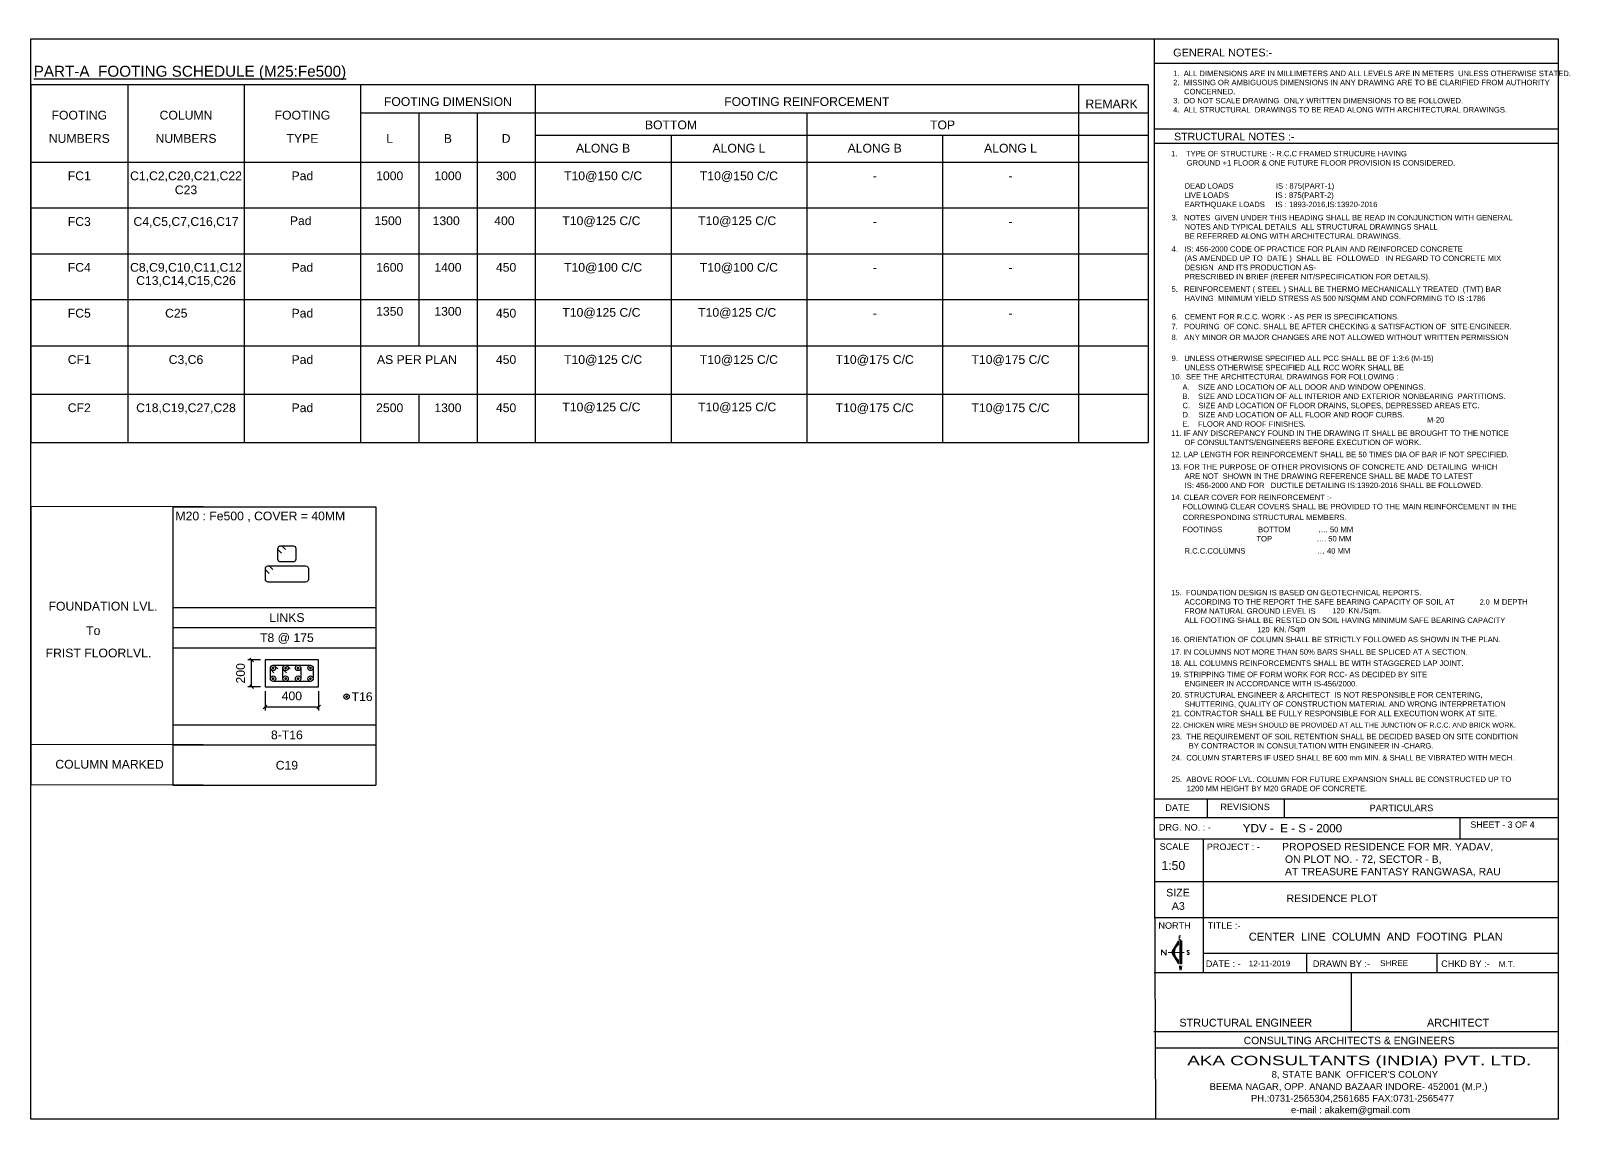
# Model space of a CAD drawing. Header units: metres. Extents: x 1689 to 2066, y 219 to 408.
# Drawn here: x 1756.17 to 1777.34, y 241.43 to 256.39 of the extents above; entities that cross this region are included whole.
import ezdxf
from ezdxf.enums import TextEntityAlignment as Align

# ---------------------------------------------------------------- set-up
doc = ezdxf.new("R2010")
doc.units = ezdxf.units.M
doc.header["$LTSCALE"] = 1.5
doc.layers.add('COL', color=4, linetype='Continuous', lineweight=25)
doc.layers.add('FORMAT - STR', color=7, linetype='Continuous', lineweight=25)
for name, color, linetype in [('Concrete Line', 2, 'Continuous'), ('DIM', 7, 'Continuous'), ('LETTER', 7, 'Continuous'), ('Link', 225, 'Continuous'), ('Reinforcement', 4, 'Continuous'), ('Schedule Border', 60, 'Continuous'), ('Schedule Header', 4, 'Continuous'), ('Schedule Line', 60, 'Continuous'), ('T-Text', 7, 'Continuous'), ('Text', 31, 'Continuous')]:
    doc.layers.add(name, color=color, linetype=linetype)
doc.styles.add('A1', font='arial.ttf', dxfattribs={"height": 0.225})
doc.styles.add('PRADEEP - STR', font='swissel.ttf')
doc.styles.add('ROMAND', font='arial.ttf')
doc.styles.add('ROMANS', font='romans', dxfattribs={"width": 0.8})
doc.styles.add('ROMANT', font='romant', dxfattribs={"height": 0.4})
doc.styles.add('SC-COL1', font='SansSerif')
doc.styles.add('SC-FGT2', font='sanss___.ttf')
doc.styles.add('SC-FTG1', font='sanss___.ttf')
doc.styles.get("Standard").update_dxf_attribs({"font": 'arial.ttf', "height": 0.2})
doc.dimstyles.get("Standard").update_dxf_attribs({"dimtxt": 0.18, "dimasz": 0.2, "dimexe": 0.18, "dimexo": 0.0625, "dimgap": 0.09, "dimtad": 1, "dimdec": 4, "dimzin": 0, "dimdsep": 46, "dimtxsty": 'Standard', "dimblk": 'OBLIQUE', "dimcen": 0.09, "dimadec": 0, "dimazin": 0, "dimtfac": 1, "dimtdec": 4, "dimtofl": 0, "dimtmove": 0, "dimatfit": 3, "dimfxl": 1, "dimtolj": 1, "dimtzin": 0, "dimarcsym": 0})

# ---------------------------------------------------------------- blocks, each defined once
blk = doc.blocks.new('A$C3A620828')
at = {"color": 125, "lineweight": 25, "ltscale": 100}
for p, q in [((0, 1.718), (-3.712, 1.718)), ((0, 1.569), (-3.697, 1.569)), ((0, 0.918), (-3.697, 0.918))]:
    blk.add_line(p, q, dxfattribs=at)
at = {"layer": 'COL'}
for p, q in [((-3.708, 3.857), (-3.697, 0.918)), ((0, 1.909), (0, 0.918))]:
    blk.add_line(p, q, dxfattribs=at)
at = {"layer": 'Defpoints', "color": 1, "linetype": 'Continuous', "lineweight": 30}
blk.add_line((0.086, 1.632), (0.086, 1.632), dxfattribs=at)
at = {"layer": 'FORMAT - STR'}
for p, q in [((-3.708, 3.857), (0, 3.857)), ((-3.224, 3.857), (-3.224, 3.685)), ((-2.515, 3.857), (-2.515, 3.685)), ((-3.708, 3.685), (0, 3.685)), ((-0.904, 3.685), (-0.904, 3.491)), ((-3.708, 3.491), (0, 3.491)), ((-3.26, 3.491), (-3.26, 2.262)), ((0, 3.095), (-3.708, 3.095)), ((0, 2.766), (-3.708, 2.766)), ((0, 2.438), (-3.26, 2.438)), ((-2.31, 2.438), (-2.31, 2.262)), ((-1.114, 2.438), (-1.114, 2.262)), ((0, 2.262), (-3.708, 2.262)), ((-1.898, 1.718), (-1.898, 2.262)), ((0, 1.718), (-3.712, 1.718))]:
    blk.add_line(p, q, dxfattribs=at)
at = {"layer": 'FORMAT - STR', "ltscale": 3, "style": 'PRADEEP - STR'}
for s, height, p in [('DATE', 0.0597, (-3.606, 3.747)), ('REVISIONS', 0.0597, (-3.101, 3.754)), ('PARTICULARS', 0.05974, (-1.731, 3.744)), ('DRG. NO. : -', 0.05974, (-3.666, 3.567)), ('SCALE', 0.0597, (-3.659, 3.39)), ('PROJECT : -', 0.05974, (-3.226, 3.388)), ('NORTH', 0.0597, (-3.67, 2.665)), ('TITLE :-', 0.0597, (-3.218, 2.665)), ('DATE : -', 0.0597, (-3.235, 2.315)), ('DRAWN BY :-    ', 0.05974, (-2.252, 2.315)), ('CHKD BY :-', 0.0597, (-1.074, 2.315)), ('STRUCTURAL ENGINEER', 0.07136, (-3.478, 1.768)), ('ARCHITECT', 0.0714, (-1.205, 1.768))]:
    blk.add_text(s, height=height, dxfattribs=at).set_placement(p)
at = {"layer": 'FORMAT - STR', "color": 4, "ltscale": 3, "char_height": 0.06859, "width": 2.45161, "attachment_point": 1, "rotation": 0.0023, "style": 'PRADEEP - STR'}
for s, insert in [('\\pxql;{\\fArial|b0|i0|c0|p34;\\C256;PROPOSED RESIDENCE FOR MR. YADAV, \\P ON PLOT NO. - 72, SECTOR - B, \\P AT TREASURE FANTASY RANGWASA, RAU}', (-2.535, 3.453)), ('\\pxql;{\\fArial|b0|i0|c0|p34;\\C256;RESIDENCE PLOT}', (-2.493, 2.979))]:
    blk.add_mtext(s, dxfattribs=dict(at, insert=insert))
at = {"layer": 'T-Text', "ltscale": 3, "style": 'ROMAND'}
blk.add_text('CONSULTING ARCHITECTS & ENGINEERS ', height=0.06821, dxfattribs=at).set_placement((-2.887, 1.606))
at = {"layer": 'T-Text', "ltscale": 3, "style": 'ROMAND', "width": 1.424099}
blk.add_text('AKA CONSULTANTS (INDIA) PVT. LTD.', height=0.08682, rotation=0.0023, dxfattribs=at).set_placement((-3.405, 1.413), (-0.247, 1.413), align=Align.FIT)
at = {"layer": 'T-Text', "ltscale": 3, "style": 'A1'}
for s, p in [("8, STATE BANK  OFFICER'S COLONY", (-2.631, 1.298)), ('BEEMA NAGAR, OPP. ANAND BAZAAR INDORE- 452001 (M.P.)', (-3.2, 1.186)), ('PH.:0731-2565304,2561685 FAX:0731-2565477', (-2.82, 1.079)), ('e-mail : akakem@gmail.com', (-2.453, 0.973))]:
    blk.add_text(s, height=0.06201, rotation=0.0023, dxfattribs=at).set_placement(p)
blk = doc.blocks.new('*X3')
at = {"color": 0}
for p, q in [((48238, 10500), (48444, 10500)), ((48291, 10531), (48524, 10531)), ((48343, 10562), (48641, 10562)), ((48396, 10594), (49241, 10594)), ((48449, 10625), (49189, 10625)), ((48501, 10656), (49136, 10656)), ((48554, 10688), (49084, 10688)), ((48606, 10719), (49031, 10719)), ((48659, 10750), (48978, 10750)), ((48712, 10781), (48926, 10781)), ((48764, 10812), (48873, 10812)), ((48817, 10844), (48821, 10844)), ((48996, 10562), (49294, 10562)), ((49114, 10531), (49347, 10531)), ((49194, 10500), (49399, 10500)), ((47703, 10031), (49939, 10031)), ((47703, 10000), (49939, 10000)), ((47703, 9969), (49939, 9969)), ((47703, 9906), (49939, 9906)), ((47703, 9875), (49939, 9875)), ((47712, 10188), (48065, 10188)), ((47765, 10219), (48088, 10219)), ((47818, 10250), (48113, 10250)), ((47870, 10281), (48140, 10281)), ((47923, 10312), (48170, 10312)), ((47975, 10344), (48203, 10344)), ((48028, 10375), (48240, 10375)), ((48081, 10406), (48281, 10406)), ((48133, 10438), (48327, 10438)), ((48186, 10469), (48380, 10469)), ((49257, 10469), (49452, 10469)), ((49310, 10438), (49504, 10438)), ((49357, 10406), (49557, 10406)), ((49398, 10375), (49609, 10375)), ((49434, 10344), (49662, 10344)), ((49467, 10312), (49715, 10312)), ((49497, 10281), (49767, 10281)), ((49525, 10250), (49820, 10250)), ((49550, 10219), (49872, 10219)), ((49572, 10188), (49925, 10188))]:
    blk.add_line(p, q, dxfattribs=at)
blk = doc.blocks.new('NORTH')
at = {"lineweight": 20}
for p, q in [((0.14, 1.8), (-0.52, 0.69)), ((0.14, 1.44), (0.14, 1.8)), ((0.14, -0.43), (-0.52, 0.69)), ((0.14, -0.07), (0.14, -0.43))]:
    blk.add_line(p, q, dxfattribs=at)
at = {"color": 1, "lineweight": 20}
blk.add_line((0.69, 0.69), (-0.88, 0.69), dxfattribs=at)
at = {"lineweight": 20}
for points in [[(0.27, 1.81), (0.37, 1.81), (0.37, -0.43), (0.27, -0.43)], [(0.41, -0.43), (0.41, 1.81), (0.47, 1.81), (0.47, -0.43)]]:
    blk.add_lwpolyline(points, close=True, dxfattribs=at)
for start, end in [(124.5364, 180), (180, 235.4636)]:
    blk.add_arc((0.66, 0.69), 0.92, start, end, dxfattribs=at)
at = {"lineweight": 20, "xscale": 0.001, "yscale": 0.001, "zscale": 0.001, "rotation": 90}
blk.add_blockref('*X3', (10.32, -48.13), dxfattribs=at)
at = {"color": 1, "lineweight": 20, "style": 'ROMANS'}
for s, width, p, p2 in [('E', 0.865261, (0.13, 1.91), (0.41, 1.91)), ('S', 0.865261, (0.94, 0.48), (1.22, 0.48)), ('W', 0.668611, (0.2, -1.03), (0.48, -1.03))]:
    blk.add_text(s, height=0.4, dxfattribs=dict(at, width=width)).set_placement(p, p2, align=Align.FIT)
at = {"color": 1, "lineweight": 20, "style": 'ROMANT', "width": 1.5}
blk.add_text('N', height=0.5, dxfattribs=at).set_placement((-1.64, 0.43))
blk = doc.blocks.new('_Oblique')
at = {"color": 0, "linetype": 'ByBlock', "lineweight": -2}
blk.add_line((-0.5, -0.5), (0.5, 0.5), dxfattribs=at)
blk = doc.blocks.new('*D173')
at = {"layer": 'Defpoints', "color": 0, "transparency": 16777216}
for p in [(1759.391, 247.377), (1760.128, 247.377), (1760.128, 247.099)]:
    blk.add_point(p, dxfattribs=at)
at = {"layer": 'DIM', "color": 0, "lineweight": -2, "transparency": 16777216}
for p, q in [((1759.391, 247.315), (1759.391, 247.049)), ((1760.128, 247.315), (1760.128, 247.049)), ((1759.391, 247.099), (1760.128, 247.099))]:
    blk.add_line(p, q, dxfattribs=at)
at = {"layer": 'DIM', "color": 0, "lineweight": -2, "transparency": 16777216, "xscale": 0.05, "yscale": 0.05, "zscale": 0.05, "rotation": 180}
blk.add_blockref('_Oblique', (1759.391, 247.099), dxfattribs=at)
at = {"layer": 'DIM', "color": 0, "lineweight": -2, "transparency": 16777216, "xscale": 0.05, "yscale": 0.05, "zscale": 0.05}
blk.add_blockref('_Oblique', (1760.128, 247.099), dxfattribs=at)
at = {"layer": 'DIM', "color": 0, "transparency": 16777216, "insert": (1759.76, 247.25), "char_height": 0.2, "attachment_point": 5}
blk.add_mtext('\\A1;{\\H0.6x;400}', dxfattribs=at)
blk = doc.blocks.new('*D174')
at = {"layer": 'Defpoints', "color": 0, "transparency": 16777216}
for p in [(1759.207, 247.746), (1759.391, 247.746), (1759.391, 247.377)]:
    blk.add_point(p, dxfattribs=at)
at = {"layer": 'DIM', "color": 0, "lineweight": -2, "transparency": 16777216}
for p, q in [((1759.328, 247.746), (1759.157, 247.746)), ((1759.207, 247.377), (1759.207, 247.746)), ((1759.328, 247.377), (1759.157, 247.377))]:
    blk.add_line(p, q, dxfattribs=at)
at = {"layer": 'DIM', "color": 0, "lineweight": -2, "transparency": 16777216, "xscale": 0.05, "yscale": 0.05, "zscale": 0.05}
for p, rotation in [((1759.207, 247.746), 90), ((1759.207, 247.377), 270)]:
    blk.add_blockref('_Oblique', p, dxfattribs=dict(at, rotation=rotation))
at = {"layer": 'DIM', "color": 0, "transparency": 16777216, "insert": (1759.055, 247.561), "char_height": 0.2, "attachment_point": 5, "rotation": 90}
blk.add_mtext('\\A1;{\\H0.6x;200}', dxfattribs=at)

msp = doc.modelspace()

# ---------------------------------------------------------------- linework, layer by layer
at = {"layer": 'Concrete Line'}
for points in [[(1760.12817, 247.74564), (1759.39089, 247.74564)], [(1759.39089, 247.74564), (1759.39089, 247.377)], [(1760.12817, 247.377), (1760.12817, 247.74564)], [(1759.39089, 247.377), (1760.12817, 247.377)]]:
    msp.add_lwpolyline(points, dxfattribs=at)
at = {"layer": 'Defpoints', "color": 1, "linetype": 'Continuous', "lineweight": 30}
msp.add_line((1777.28081, 256.39257), (1777.28081, 256.39257), dxfattribs=at)
at = {"layer": 'FORMAT - STR'}
for p, q in [((1771.61782, 256.28252), (1771.61782, 245.83431)), ((1771.79209, 256.28252), (1777.17077, 256.28252)), ((1777.17077, 256.28252), (1777.17077, 243.94686)), ((1771.61832, 255.94823), (1777.17077, 255.94823)), ((1771.61832, 255.04555), (1777.17077, 255.04555)), ((1771.61832, 254.85017), (1777.17077, 254.85017))]:
    msp.add_line(p, q, dxfattribs=at)
msp.add_lwpolyline([(1777.17077, 256.28252), (1777.17077, 241.43252), (1756.17077, 241.43252), (1756.17077, 256.28252)], close=True, dxfattribs=at)
msp.add_lwpolyline([(1777.17077, 256.28252), (1777.17077, 241.43252), (1756.17077, 241.43252), (1756.17077, 256.28252)], close=True, dxfattribs=at)
at = {"layer": 'Link'}
for points in [[(1759.61877, 249.21166), (1759.57967, 249.25076, -0.66831359), (1759.60575, 249.31369), (1759.77778, 249.31369, -0.4143234), (1759.81465, 249.27683), (1759.81465, 249.12937, -0.4143234), (1759.77778, 249.09251), (1759.60575, 249.09251, -0.4143234), (1759.56888, 249.12937), (1759.56888, 249.27683, -0.6681793), (1759.6318, 249.3029), (1759.6709, 249.2638)], [(1759.44675, 248.93518), (1759.40765, 248.97428, -0.66817797), (1759.43372, 249.03721), (1759.94981, 249.03721, -0.41421356), (1759.98668, 249.00035), (1759.98668, 248.85289, -0.41421356), (1759.94981, 248.81603), (1759.43372, 248.81603, -0.41421356), (1759.39685, 248.85289), (1759.39685, 249.00035, -0.6681793), (1759.45978, 249.02642), (1759.49888, 248.98732)], [(1759.51451, 247.56989), (1759.47541, 247.60899, -0.66817797), (1759.50148, 247.67192), (1760.01757, 247.67192, -0.41421356), (1760.05444, 247.63505), (1760.05444, 247.4876, -0.41421356), (1760.01757, 247.45073), (1759.50148, 247.45073, -0.41421356), (1759.46461, 247.4876), (1759.46461, 247.63505, -0.6681793), (1759.52755, 247.66112), (1759.56665, 247.62202)], [(1759.68653, 247.56989), (1759.64743, 247.60899, -0.66831359), (1759.67351, 247.67192), (1759.84554, 247.67192, -0.4143234), (1759.88241, 247.63505), (1759.88241, 247.4876, -0.4143234), (1759.84554, 247.45073), (1759.67351, 247.45073, -0.4143234), (1759.63665, 247.4876), (1759.63665, 247.63505, -0.6681793), (1759.69956, 247.66112), (1759.73866, 247.62202)]]:
    msp.add_lwpolyline(points, format="xyb", dxfattribs=at)
at = {"layer": 'Reinforcement', "color": 4, "const_width": 0.01843}
for points in [[(1759.49352, 247.63505, 1), (1759.51196, 247.63505, 1)], [(1759.66496, 247.63505, 1), (1759.68339, 247.63505, 1)], [(1759.85409, 247.63505, -1), (1759.83566, 247.63505, -1)], [(1760.02553, 247.63505, -1), (1760.0071, 247.63505, -1)], [(1759.49352, 247.4876, -1), (1759.51196, 247.4876, -1)], [(1759.66496, 247.4876, -1), (1759.68339, 247.4876, -1)], [(1759.85409, 247.4876, 1), (1759.83566, 247.4876, 1)], [(1760.02553, 247.4876, 1), (1760.0071, 247.4876, 1)], [(1760.50298, 247.24009, 1), (1760.52141, 247.24009, 1)]]:
    msp.add_lwpolyline(points, format="xyb", close=True, dxfattribs=at)
at = {"layer": 'Reinforcement', "color": 4}
for centre in [(1759.50274, 247.63505), (1759.67418, 247.63505), (1759.84488, 247.63505), (1760.01631, 247.63505), (1759.50274, 247.4876), (1759.67418, 247.4876), (1759.84488, 247.4876), (1760.01631, 247.4876), (1760.51219, 247.24009)]:
    msp.add_circle(centre, 0.03686, dxfattribs=at)
at = {"layer": 'Schedule Border'}
for p, q in [((1756.17077, 255.6529), (1771.53142, 255.6529)), ((1756.17077, 255.6529), (1756.17077, 250.7353)), ((1757.50442, 255.6529), (1757.50442, 250.7353)), ((1759.10481, 255.6529), (1759.10481, 250.7353)), ((1760.7052, 255.6529), (1760.7052, 250.7353)), ((1763.10578, 255.6529), (1763.10578, 250.7353)), ((1770.57426, 255.6529), (1770.57426, 250.7353)), ((1770.57426, 255.6529), (1770.57426, 250.7353)), ((1771.53142, 255.6529), (1771.53142, 250.7353)), ((1756.17077, 254.58597), (1771.53142, 254.58597)), ((1756.17077, 249.85947), (1760.91525, 249.84822)), ((1756.17077, 249.85947), (1756.17077, 246.03483)), ((1758.12504, 249.84822), (1760.91525, 249.84822)), ((1758.12504, 249.84822), (1758.12504, 246.02358)), ((1756.17077, 246.58779), (1760.91525, 246.57654)), ((1758.12504, 246.57654), (1760.91525, 246.57654)), ((1756.17077, 246.03483), (1760.91525, 246.02358)), ((1756.17077, 246.03483), (1760.91525, 246.02358)), ((1758.12504, 246.02358), (1760.91525, 246.02358)), ((1758.12504, 246.02358), (1760.91525, 246.02358))]:
    msp.add_line(p, q, dxfattribs=at)
at = {"layer": 'Schedule Line'}
for p, q in [((1760.7052, 255.26614), (1771.53142, 255.26614)), ((1760.7052, 255.26614), (1760.7052, 250.7353)), ((1761.50539, 255.26614), (1761.50539, 252.06055)), ((1762.30559, 255.26614), (1762.30559, 250.7353)), ((1763.10578, 255.26614), (1763.10578, 250.7353)), ((1766.84002, 255.26614), (1766.84002, 250.7353)), ((1763.10578, 254.9594), (1771.53142, 254.9594)), ((1764.9729, 254.9594), (1764.9729, 250.7353)), ((1768.70714, 254.9594), (1768.70714, 250.7353)), ((1756.17077, 253.95776), (1771.53142, 253.95776)), ((1756.17077, 253.32791), (1771.53142, 253.32791)), ((1756.17077, 252.69807), (1771.53142, 252.69807)), ((1756.17077, 252.06055), (1771.53142, 252.06055)), ((1756.17077, 251.39793), (1771.53142, 251.39793)), ((1761.50539, 251.39793), (1761.50539, 250.7353)), ((1756.17077, 250.7353), (1771.53142, 250.7353)), ((1760.91525, 249.84822), (1760.91525, 246.02358)), ((1760.91525, 249.84822), (1760.91525, 246.02358)), ((1760.91525, 249.84822), (1760.91525, 246.02358)), ((1760.91525, 249.84822), (1760.91525, 246.02358)), ((1760.91525, 249.84822), (1760.91525, 246.02358)), ((1760.91525, 249.84822), (1760.91525, 246.02358)), ((1760.91525, 249.84822), (1760.91525, 246.02358)), ((1760.91525, 249.84822), (1760.91525, 246.02358)), ((1758.12504, 248.46582), (1760.91525, 248.46582)), ((1758.12504, 248.18934), (1760.91525, 248.18934)), ((1758.12504, 247.91286), (1760.91525, 247.91286)), ((1758.12504, 246.85302), (1760.91525, 246.85302))]:
    msp.add_line(p, q, dxfattribs=at)

# ---------------------------------------------------------------- block references
at = {"layer": 'COL', "xscale": 1.497702765113534, "yscale": 1.497702765113534, "zscale": 1.497702765113534}
msp.add_blockref('A$C3A620828', (1777.17077, 240.05819), dxfattribs=at)
at = {"layer": 'LETTER', "color": 7, "xscale": 0.1413310012124444, "yscale": 0.1413310012124444, "zscale": 0.1413310012124444}
msp.add_blockref('NORTH', (1771.93077, 243.62848), dxfattribs=at)

# ---------------------------------------------------------------- texts
at = {"layer": 'FORMAT - STR', "style": 'PRADEEP - STR'}
for s, height, p in [('1.    TYPE OF STRUCTURE :- R.C.C FRAMED STRUCURE HAVING', 0.0748637, (1771.84866, 254.66694)), ('       GROUND +1 FLOOR & ONE FUTURE FLOOR PROVISION IS CONSIDERED.', 0.0748637, (1771.85934, 254.54019)), ('      DEAD LOADS                    IS : 875(PART-1)', 0.0748637, (1771.85934, 254.22272)), ('      LIVE LOADS                      IS : 875(PART-2)', 0.0748637, (1771.85934, 254.09597)), ('      EARTHQUAKE LOADS     IS : 1893-2016,IS:13920-2016', 0.0748637, (1771.85934, 253.96922)), ('3.   NOTES  GIVEN UNDER THIS HEADING SHALL BE READ IN CONJUNCTION WITH GENERAL', 0.0748637, (1771.85423, 253.78724)), ('      NOTES AND TYPICAL DETAILS  ALL STRUCTURAL DRAWINGS SHALL', 0.0748637, (1771.85934, 253.66049)), ('      BE REFERRED ALONG WITH ARCHITECTURAL DRAWINGS.', 0.0748637, (1771.85934, 253.53374)), ('4.   IS: 456-2000 CODE OF PRACTICE FOR PLAIN AND REINFORCED CONCRETE', 0.0748637, (1771.85519, 253.35557)), ('      (AS AMENDED UP TO  DATE )  SHALL BE  FOLLOWED   IN REGARD TO CONCRETE MIX', 0.0748637, (1771.85934, 253.22882)), ('      DESIGN  AND ITS PRODUCTION AS-', 0.0748637, (1771.85934, 253.10208)), ('      PRESCRIBED IN BRIEF (REFER NIT/SPECIFICATION FOR DETAILS).', 0.0748637, (1771.85934, 252.97533)), ('5.   REINFORCEMENT ( STEEL ) SHALL BE THERMO MECHANICALLY TREATED  (TMT) BAR', 0.0748637, (1771.85428, 252.80443)), ('      HAVING  MINIMUM YIELD STRESS AS 500 N/SQMM AND CONFORMING TO IS :1786', 0.0748637, (1771.85934, 252.67769)), ('6.   CEMENT FOR R.C.C. WORK :- AS PER IS SPECIFICATIONS.', 0.0748637, (1771.85787, 252.42494)), ('7.   POURING  OF CONC. SHALL BE AFTER CHECKING & SATISFACTION OF  SITE-ENGINEER.', 0.0748637, (1771.85352, 252.2901)), ('8.   ANY MINOR OR MAJOR CHANGES ARE NOT ALLOWED WITHOUT WRITTEN PERMISSION', 0.0748637, (1771.85418, 252.14217)), ('9.   UNLESS OTHERWISE SPECIFIED ALL PCC SHALL BE OF 1:3:6 (M-15)', 0.0748637, (1771.85519, 251.85346)), ('10.  SEE THE ARCHITECTURAL DRAWINGS FOR FOLLOWING :', 0.0748637, (1771.84866, 251.59997)), ('      UNLESS OTHERWISE SPECIFIED ALL RCC WORK SHALL BE ', 0.0748637, (1771.85934, 251.72672)), ('     A.    SIZE AND LOCATION OF ALL DOOR AND WINDOW OPENINGS.', 0.0748637, (1771.85934, 251.45854)), ('     C.    SIZE AND LOCATION OF FLOOR DRAINS, SLOPES, DEPRESSED AREAS ETC.', 0.0748637, (1771.85934, 251.20504)), ('     B.    SIZE AND LOCATION OF ALL INTERIOR AND EXTERIOR NONBEARING  PARTITIONS.', 0.0748637, (1771.85934, 251.33179)), ('     D.    SIZE AND LOCATION OF ALL FLOOR AND ROOF CURBS.', 0.0748637, (1771.85934, 251.0783)), ('     E.    FLOOR AND ROOF FINISHES.', 0.0748637, (1771.85934, 250.95155)), ('M-20', 0.074864, (1775.36634, 251.00707)), ('11. IF ANY DISCREPANCY FOUND IN THE DRAWING IT SHALL BE BROUGHT TO THE NOTICE', 0.0748637, (1771.84866, 250.8248)), ('12. LAP LENGTH FOR REINFORCEMENT SHALL BE 50 TIMES DIA OF BAR IF NOT SPECIFIED.', 0.0748637, (1771.84866, 250.53211)), ('      OF CONSULTANTS/ENGINEERS BEFORE EXECUTION OF WORK.', 0.0748637, (1771.85934, 250.69806)), ('13. FOR THE PURPOSE OF OTHER PROVISIONS OF CONCRETE AND  DETAILING  WHICH', 0.0748637, (1771.84866, 250.36064)), ('      ARE NOT  SHOWN IN THE DRAWING REFERENCE SHALL BE MADE TO LATEST', 0.0748637, (1771.85934, 250.23389)), ('      IS: 456-2000 AND FOR   DUCTILE DETAILING IS:13920-2016 SHALL BE FOLLOWED.', 0.0748637, (1771.85934, 250.10714)), ('14. CLEAR COVER FOR REINFORCEMENT :-', 0.0748637, (1771.84866, 249.94254)), ('     FOLLOWING CLEAR COVERS SHALL BE PROVIDED TO THE MAIN REINFORCEMENT IN THE', 0.0748637, (1771.85934, 249.81579)), ('CORRESPONDING STRUCTURAL MEMBERS.', 0.0748637, (1772.00775, 249.66754)), ('     FOOTINGS                 BOTTOM             …. 50 MM', 0.0748637, (1771.85934, 249.50052)), ('                                        TOP                     …. 50 MM', 0.0748637, (1771.85934, 249.37377)), ('      R.C.C.COLUMNS                                  … 40 MM', 0.0748637, (1771.85934, 249.20651)), ('15.  FOUNDATION DESIGN IS BASED ON GEOTECHNICAL REPORTS.', 0.0748637, (1771.84866, 248.63312)), ('      ACCORDING TO THE REPORT THE SAFE BEARING CAPACITY OF SOIL AT', 0.0748637, (1771.85934, 248.50637)), (' M DEPTH', 0.074866, (1776.25087, 248.50562)), ('      ALL FOOTING SHALL BE RESTED ON SOIL HAVING MINIMUM SAFE BEARING CAPACITY', 0.0748655, (1771.85934, 248.25288)), ('      FROM NATURAL GROUND LEVEL IS', 0.0748655, (1771.85934, 248.37963)), (' KN./Sqm.', 0.074866, (1774.25859, 248.38563)), ('16. ORIENTATION OF COLUMN SHALL BE STRICTLY FOLLOWED AS SHOWN IN THE PLAN.', 0.0748655, (1771.84866, 247.98936)), ('KN.', 0.074866, (1773.26109, 248.12613)), ('/Sqm', 0.074866, (1773.45419, 248.1343)), ('17. IN COLUMNS NOT MORE THAN 50%%% BARS SHALL BE SPLICED AT A SECTION.', 0.0748655, (1771.84866, 247.81715)), ('18. ALL COLUMNS REINFORCEMENTS SHALL BE WITH STAGGERED LAP JOINT.', 0.0748655, (1771.84866, 247.66257)), ('19. STRIPPING TIME OF FORM WORK FOR RCC- AS DECIDED BY SITE', 0.0748655, (1771.84866, 247.50798)), ('      ENGINEER IN ACCORDANCE WITH IS-456/2000.', 0.0748655, (1771.85934, 247.38123)), ('20. STRUCTURAL ENGINEER & ARCHITECT  IS NOT RESPONSIBLE FOR CENTERING,', 0.0748655, (1771.85428, 247.22797)), ('21. CONTRACTOR SHALL BE FULLY RESPONSIBLE FOR ALL EXECUTION WORK AT SITE.', 0.0748655, (1771.85428, 246.9715)), ('      SHUTTERING, QUALITY OF CONSTRUCTION MATERIAL AND WRONG INTERPRETATION', 0.0748655, (1771.85934, 247.10122)), ('22. CHICKEN WIRE MESH SHOULD BE PROVIDED AT ALL THE JUNCTION OF R.C.C. AND BRICK WORK.', 0.0687023, (1771.85428, 246.81535)), ('23.  THE REQUIREMENT OF SOIL RETENTION SHALL BE DECIDED BASED ON SITE CONDITION', 0.0748655, (1771.85428, 246.65494)), ('        BY CONTRACTOR IN CONSULTATION WITH ENGINEER IN -CHARG.', 0.0748655, (1771.85934, 246.52819)), ('24.  COLUMN STARTERS IF USED SHALL BE 600 mm MIN. & SHALL BE VIBRATED WITH MECH.', 0.0748655, (1771.85428, 246.36327)), ('25.  ABOVE ROOF LVL. COLUMN FOR FUTURE EXPANSION SHALL BE CONSTRUCTED UP TO', 0.0748655, (1771.85428, 246.06779)), ('       1200 MM HEIGHT BY M20 GRADE OF CONCRETE.', 0.0748655, (1771.85934, 245.94104))]:
    msp.add_text(s, height=height, dxfattribs=at).set_placement(p)
at = {"layer": 'FORMAT - STR', "color": 3, "style": 'PRADEEP - STR'}
for s, p in [('2.0', (1776.09164, 248.50562)), ('120', (1774.06754, 248.38563)), ('120', (1773.03664, 248.12613))]:
    msp.add_text(s, height=0.070976, dxfattribs=at).set_placement(p)
at = {"layer": 'FORMAT - STR', "color": 1, "ltscale": 3, "style": 'PRADEEP - STR'}
for s, height, p in [('SHEET - 3 OF 4', 0.0868597, (1775.96388, 245.43793)), ('M.T.', 0.07998, (1776.35335, 243.52334))]:
    msp.add_text(s, height=height, dxfattribs=at).set_placement(p)
at = {"layer": 'FORMAT - STR', "color": 4, "ltscale": 3, "style": 'PRADEEP - STR'}
msp.add_text('YDV -  E - S - 2000', height=0.1142575, rotation=0.002289, dxfattribs=at).set_placement((1772.83407, 245.37497))
at = {"layer": 'FORMAT - STR', "color": 6, "ltscale": 3, "style": 'PRADEEP - STR'}
msp.add_text('1:50', height=0.119477, dxfattribs=at).set_placement((1771.71634, 244.85991))
for s, p in [('SIZE', (1771.94349, 244.49462)), ('A3', (1771.94724, 244.31022))]:
    msp.add_text(s, height=0.104633, dxfattribs=at).set_placement(p, align=Align.CENTER)
at = {"layer": 'FORMAT - STR', "color": 1, "style": 'PRADEEP - STR'}
msp.add_text('CENTER  LINE  COLUMN  AND  FOOTING  PLAN', height=0.11, rotation=0.002289, dxfattribs=at).set_placement((1774.66232, 243.88666), align=Align.CENTER)
at = {"layer": 'FORMAT - STR', "color": 4, "ltscale": 3, "style": 'PRADEEP - STR'}
msp.add_text('12-11-2019', height=0.07998, dxfattribs=at).set_placement((1772.91583, 243.53265))
at = {"layer": 'FORMAT - STR', "color": 50, "ltscale": 3, "style": 'PRADEEP - STR'}
msp.add_text('SHREE', height=0.07998, dxfattribs=at).set_placement((1774.72243, 243.53723))
at = {"layer": 'Schedule Header', "style": 'SC-FTG1'}
msp.add_text('%%UPART-A  FOOTING SCHEDULE (M25:Fe500)', height=0.15, dxfattribs=at).set_placement((1756.21062, 255.76167))
for s, p in [('FOOTING DIMENSION', (1761.90549, 255.35949)), ('FOOTING REINFORCEMENT', (1766.84002, 255.35949)), ('FOOTING', (1756.8376, 255.17278)), ('COLUMN', (1758.30462, 255.17278)), ('FOOTING', (1759.90501, 255.17278)), ('REMARK', (1771.03002, 255.32793)), ('BOTTOM', (1764.9729, 255.03942)), ('TOP', (1768.70714, 255.03942)), ('NUMBERS', (1756.8376, 254.8527)), ('NUMBERS', (1758.30462, 254.8527)), ('TYPE', (1759.90501, 254.8527)), ('L', (1761.1053, 254.8527)), ('B', (1761.90549, 254.8527)), ('D', (1762.70568, 254.8527)), ('ALONG B', (1764.03934, 254.71934)), ('ALONG L', (1765.90646, 254.71934)), ('ALONG B', (1767.77358, 254.71934)), ('ALONG L', (1769.6407, 254.71934))]:
    msp.add_text(s, height=0.12, dxfattribs=at).set_placement(p, align=Align.CENTER)
for s, p in [('FOUNDATION LVL.', (1757.16459, 248.48413)), ('To', (1757.03004, 248.14782)), ('FRIST FLOORLVL.', (1757.1016, 247.84083)), ('COLUMN MARKED', (1757.25345, 246.31131))]:
    msp.add_text(s, height=0.12, dxfattribs=at).set_placement(p, align=Align.MIDDLE_CENTER)
at = {"layer": 'Schedule Header', "insert": (1759.69176, 246.35766), "char_height": 0.12, "attachment_point": 2, "style": 'SC-FTG1'}
msp.add_mtext('C19', dxfattribs=at)
at = {"layer": 'T-Text', "style": 'ROMAND'}
msp.add_text('STRUCTURAL NOTES :- ', height=0.1045717, dxfattribs=at).set_placement((1771.88877, 254.88623))
at = {"layer": 'T-Text', "insert": (1771.87722, 256.14708), "char_height": 0.0748637, "width": 5.3927906, "attachment_point": 1, "style": 'PRADEEP - STR'}
msp.add_mtext('{\\H1.4286x;GENERAL NOTES:-  }\\P\\P\\pxi-2,l2;1.  ALL DIMENSIONS ARE IN MILLIMETERS AND ALL LEVELS ARE IN METERS  UNLESS OTHERWISE STATED. \\P2.  MISSING OR AMBIGUOUS DIMENSIONS IN ANY DRAWING ARE TO BE CLARIFIED FROM AUTHORITY CONCERNED. \\P\\pi0,l0;3.  DO NOT SCALE DRAWING  ONLY WRITTEN DIMENSIONS TO BE FOLLOWED. \\P4.  ALL STRUCTURAL  DRAWINGS TO BE READ ALONG WITH ARCHITECTURAL DRAWINGS.', dxfattribs=at)
at = {"layer": 'Text'}
for s, height, style, p in [('FC1', 0.120029, 'SC-FGT2', (1756.8376, 254.39926)), ('C1,C2,C20,C21,C22', 0.1200291, 'SC-FGT2', (1758.30462, 254.39926)), ('Pad', 0.120029, 'SC-FGT2', (1759.90501, 254.39926)), ('1000', 0.120029, 'SC-FGT2', (1761.1053, 254.39926)), ('1000', 0.120029, 'SC-FGT2', (1761.90549, 254.39926)), ('300', 0.120029, 'SC-FGT2', (1762.70568, 254.39926)), ('T10@150 C/C', 0.1200291, 'SC-FGT2', (1764.03934, 254.39926)), ('T10@150 C/C', 0.1200291, 'SC-FGT2', (1765.90646, 254.39926)), ('C23', 0.120029, 'SC-FGT2', (1758.30462, 254.20632)), ('-', 0.12003, 'SC-FGT2', (1767.77358, 254.39926)), ('-', 0.12003, 'SC-FGT2', (1769.6407, 254.39926)), ('FC3', 0.120029, 'SC-FGT2', (1756.8376, 253.77104)), ('C4,C5,C7,C16,C17', 0.1200291, 'SC-FGT2', (1758.30462, 253.77104)), ('Pad', 0.120029, 'SC-FGT2', (1759.88164, 253.78177)), ('1500', 0.120029, 'SC-FGT2', (1761.08193, 253.78177)), ('1300', 0.120029, 'SC-FGT2', (1761.88213, 253.78177)), ('400', 0.120029, 'SC-FGT2', (1762.68232, 253.78177)), ('T10@125 C/C', 0.1200291, 'SC-FGT2', (1764.01598, 253.78177)), ('T10@125 C/C', 0.1200291, 'SC-FGT2', (1765.8831, 253.78177)), ('-', 0.12003, 'SC-FGT2', (1767.77358, 253.77104)), ('-', 0.12003, 'SC-FGT2', (1769.6407, 253.77104)), ('FC4', 0.120029, 'SC-FGT2', (1756.8376, 253.1412)), ('C8,C9,C10,C11,C12', 0.1200291, 'SC-FGT2', (1758.30462, 253.1412)), ('Pad', 0.120029, 'SC-FGT2', (1759.90501, 253.1412)), ('1600', 0.120029, 'SC-FGT2', (1761.1053, 253.1412)), ('1400', 0.120029, 'SC-FGT2', (1761.90549, 253.1412)), ('450', 0.120029, 'SC-FGT2', (1762.70568, 253.1412)), ('T10@100 C/C', 0.1200291, 'SC-FGT2', (1764.03934, 253.1412)), ('T10@100 C/C', 0.1200291, 'SC-FGT2', (1765.90646, 253.1412)), ('-', 0.12003, 'SC-FGT2', (1767.77358, 253.1412)), ('-', 0.12003, 'SC-FGT2', (1769.6407, 253.1412)), ('C13,C14,C15,C26', 0.1200291, 'SC-FGT2', (1758.30462, 252.95998)), ('FC5', 0.120029, 'SC-FGT2', (1756.8376, 252.51136)), ('C25', 0.120029, 'SC-FGT2', (1758.17125, 252.51136)), ('Pad', 0.120029, 'SC-FGT2', (1759.90501, 252.51136)), ('1350', 0.120029, 'SC-FGT2', (1761.1053, 252.53619)), ('1300', 0.120029, 'SC-FGT2', (1761.90549, 252.53619)), ('450', 0.120029, 'SC-FGT2', (1762.70568, 252.51136)), ('T10@125 C/C', 0.1200291, 'SC-FGT2', (1764.01598, 252.52209)), ('T10@125 C/C', 0.1200291, 'SC-FGT2', (1765.8831, 252.52209)), ('-', 0.12003, 'SC-FGT2', (1767.77358, 252.51136)), ('-', 0.12003, 'SC-FGT2', (1769.6407, 252.51136)), ('CF1', 0.120029, 'SC-FGT2', (1756.8376, 251.87384)), ('C3,C6', 0.120029, 'SC-FGT2', (1758.30462, 251.87384)), ('Pad', 0.120029, 'SC-FGT2', (1759.90501, 251.87384)), ('AS PER PLAN', 0.1200291, 'SC-FGT2', (1761.47979, 251.87384)), ('450', 0.120029, 'SC-FGT2', (1762.70568, 251.87384)), ('T10@125 C/C', 0.1200291, 'SC-FGT2', (1764.03934, 251.87384)), ('T10@125 C/C', 0.1200291, 'SC-FGT2', (1765.90646, 251.87384)), ('T10@175 C/C', 0.1200291, 'SC-FGT2', (1767.77358, 251.87384)), ('T10@175 C/C', 0.1200291, 'SC-FGT2', (1769.6407, 251.87384)), ('CF2', 0.120029, 'SC-FGT2', (1756.8376, 251.21121)), ('C18,C19,C27,C28', 0.1200291, 'SC-FGT2', (1758.30462, 251.21121)), ('Pad', 0.120029, 'SC-FGT2', (1759.90501, 251.21121)), ('2500', 0.120029, 'SC-FGT2', (1761.1053, 251.21121)), ('1300', 0.120029, 'SC-FGT2', (1761.90549, 251.21121)), ('450', 0.120029, 'SC-FGT2', (1762.70568, 251.21121)), ('T10@125 C/C', 0.1200291, 'SC-FGT2', (1764.01598, 251.22194)), ('T10@125 C/C', 0.1200291, 'SC-FGT2', (1765.8831, 251.22194)), ('T10@175 C/C', 0.1200291, 'SC-FGT2', (1767.77358, 251.21121)), ('T10@175 C/C', 0.1200291, 'SC-FGT2', (1769.6407, 251.21121)), ('LINKS', 0.12, 'SC-COL1', (1759.69176, 248.32758)), ('T8 @ 175', 0.12, 'SC-COL1', (1759.69176, 248.0511)), ('8-T16', 0.12, 'SC-COL1', (1759.69176, 246.71478))]:
    msp.add_text(s, height=height, dxfattribs=dict(at, style=style)).set_placement(p, align=Align.MIDDLE_CENTER)
at = {"layer": 'Text', "style": 'SC-COL1'}
msp.add_text('M20 : Fe500 , COVER = 40MM', height=0.12, dxfattribs=at).set_placement((1758.1596, 249.6639))
msp.add_text('T16', height=0.12, dxfattribs=at).set_placement((1760.58131, 247.24009), align=Align.MIDDLE_LEFT)

# ---------------------------------------------------------------- dimensions: what is measured, and where the dimension line sits
at = {"layer": 'DIM'}
dim = msp.add_linear_dim(base=(1759.20657, 247.74564), p1=(1759.39089, 247.377), p2=(1759.39089, 247.74564), angle=90, text='{\\H0.6x;200}', dimstyle='Standard', override={"dimasz": 0.05, "dimexe": 0.05}, dxfattribs=at)
dim.commit()
dim.dimension.update_dxf_attribs({"geometry": '*D174', "text_midpoint": (1759.20657, 247.56132), "dimtype": 129})
dim = msp.add_aligned_dim(p1=(1759.39089, 247.377), p2=(1760.12817, 247.377), distance=-0.2784, text='{\\H0.6x;400}', dimstyle='Standard', override={"dimasz": 0.05, "dimexe": 0.05}, dxfattribs=at)
dim.commit()
dim.dimension.update_dxf_attribs({"geometry": '*D173', "text_midpoint": (1759.75953, 247.24987)})

doc.saveas('drawing.dxf')
